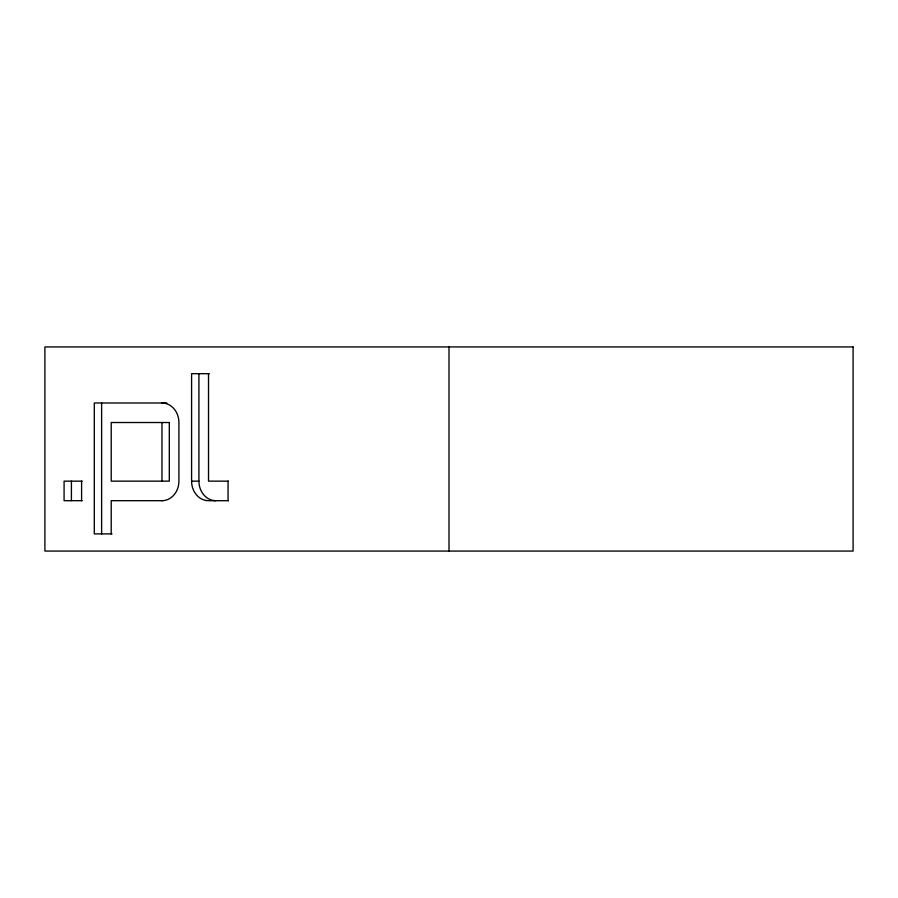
<?xml version="1.0" encoding="UTF-8"?>
<svg xmlns="http://www.w3.org/2000/svg" width="898" height="898" viewBox="0 0 898 898"><rect width="100%" height="100%" fill="white"/><g stroke="black" fill="none" stroke-linecap="round" stroke-linejoin="round"><path stroke-width="1.35" d="M209.335 373.68L191.588 373.68L191.588 481.148A19.543 16.927 90 0 0 208.516 500.691L228.406 500.691M166.86 402.989L94.29 402.989L94.29 533.906L112.026 533.906M82.189 481.148L64.084 481.148L64.084 500.691L82.189 500.691M191.588 481.148L198.918 481.148A19.543 16.927 -90 0 0 215.846 500.691M228.406 481.148L208.516 481.148L208.516 373.68M162.448 500.691L111.206 500.691L111.206 533.906M449 346.931L449 551.069M228.058 481.148L228.058 500.691M198.918 373.68L198.918 481.148M161.977 422.52L161.977 481.148M101.62 402.989L101.62 533.906M81.595 481.148L81.595 500.691M71.413 481.148L71.413 500.691M161.977 500.691A19.543 16.927 -90 0 0 178.904 481.148L178.904 422.52A19.543 16.927 90 0 0 161.977 402.989M853.1 346.931L44.9 346.931L44.9 551.069L853.1 551.069L853.1 346.931M169.307 422.52L111.206 422.52L111.206 481.148L169.307 481.148L169.307 422.52"/></g></svg>
